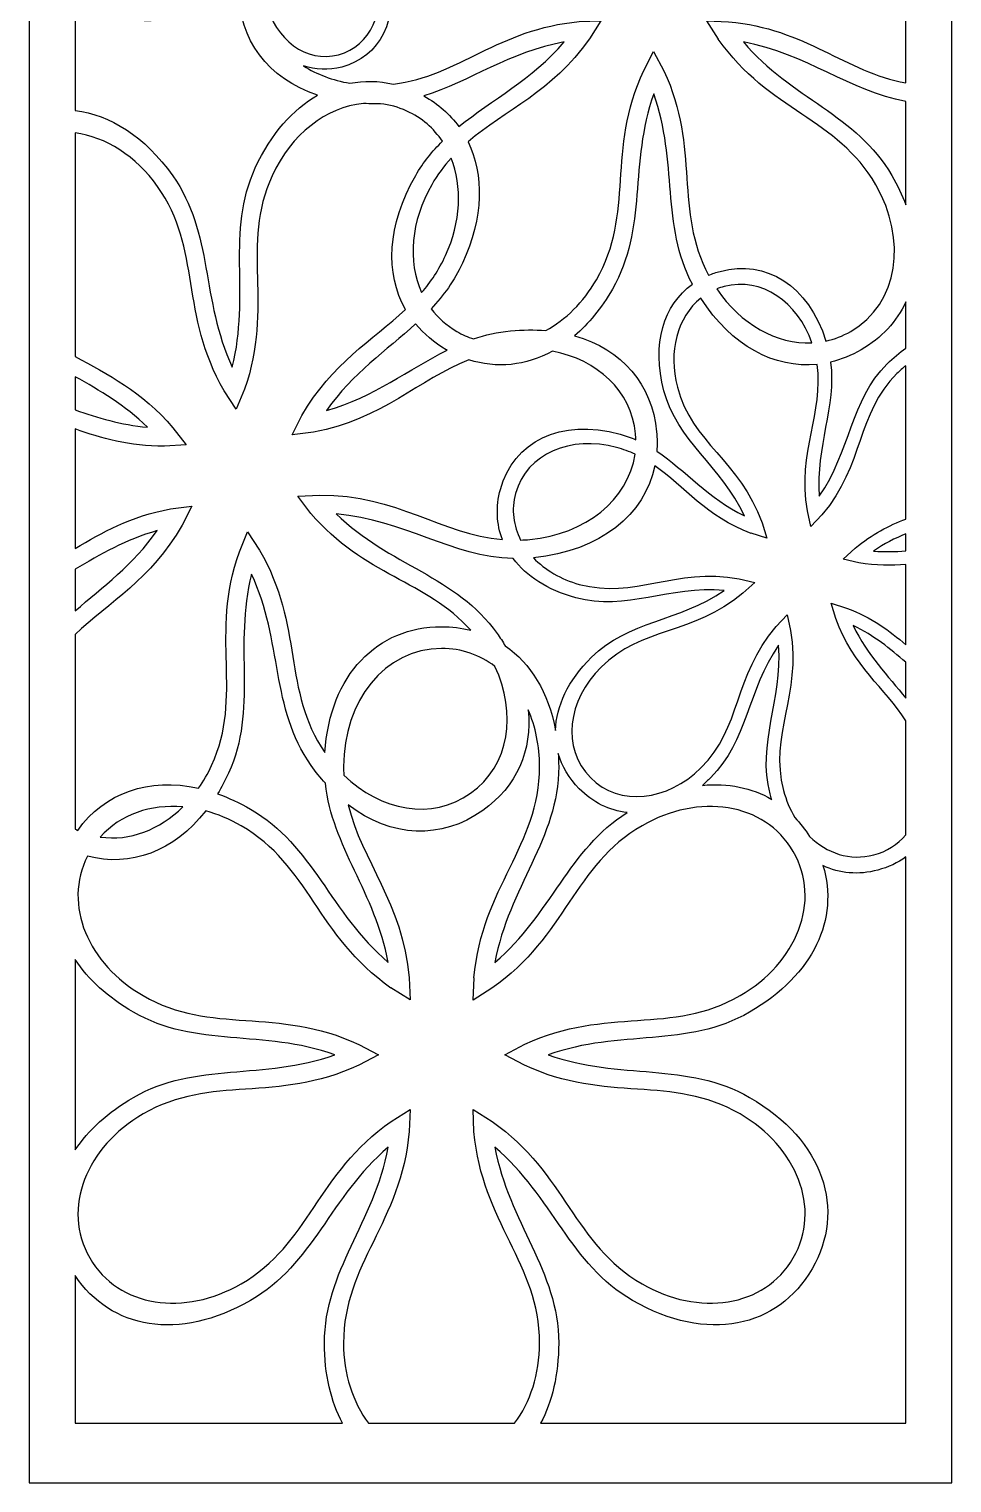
# Model space of a CAD drawing. Header units: centimetres. Extents: x -27 to -20.5, y -9 to 9.
# Drawn here: x -27 to -20.49, y -9 to 1.25 of the extents above; entities that cross this region are included whole.
import ezdxf

# ---------------------------------------------------------------- set-up
doc = ezdxf.new("R2010")
doc.units = ezdxf.units.CM
doc.header["$MEASUREMENT"] = 0
doc.layers.add('layer 1', color=7, linetype='Continuous')

msp = doc.modelspace()

# ---------------------------------------------------------------- linework, layer by layer
at = {"layer": 'layer 1', "color": 250}
for points, knots in [([(-26.99914, 9.00069), (-26.99914, 9.00069), (-20.48765, 9.00069), (-20.48765, 9.00069), (-20.48765, 9.00069), (-20.48765, 9.00069), (-20.48765, -9.00021), (-20.48765, -9.00021), (-20.48765, -9.00021), (-20.48765, -9.00021), (-26.99914, -9.00021), (-26.99914, -9.00021), (-26.99914, -9.00021), (-26.99914, -9.00021), (-26.99914, 9.00069), (-26.99914, 9.00069)], [0, 0, 0, 0, 0.2, 0.2, 0.2, 0.2, 0.4, 0.4, 0.4, 0.4, 0.6, 0.6, 0.6, 0.6, 1, 1, 1, 1]), ([(-20.81322, 2.17938), (-20.81322, 2.17938), (-20.81322, 0.87222), (-20.81322, 0.87222), (-20.81322, 0.87222), (-21.23827, 0.94835), (-21.51961, 1.25476), (-22.06306, 1.30363), (-22.06306, 1.30363), (-22.06306, 1.30363), (-22.21725, 1.3092), (-22.21725, 1.3092), (-22.21725, 1.3092), (-22.21725, 1.3092), (-22.13588, 1.18083), (-22.13588, 1.18083), (-22.13588, 1.18083), (-22.13588, 1.18083), (-22.13606, 1.18078), (-22.13606, 1.18078), (-22.13606, 1.18078), (-21.77669, 0.66915), (-21.29676, 0.62474), (-21.02515, 0.15425), (-21.02515, 0.15425), (-20.80218, -0.23213), (-20.8623, -0.68459), (-21.202, -0.8807), (-21.202, -0.8807), (-21.25841, -0.91328), (-21.31709, -0.9356), (-21.37674, -0.94848), (-21.37674, -0.94848), (-21.49876, -0.55398), (-21.80046, -0.37181), (-22.12314, -0.45681), (-22.12314, -0.45681), (-22.15147, -0.46427), (-22.17863, -0.47349), (-22.20458, -0.48429), (-22.20458, -0.48429), (-22.4491, -0.0264), (-22.26333, 0.40408), (-22.51965, 0.9573), (-22.51965, 0.9573), (-22.51965, 0.9573), (-22.51974, 0.95719), (-22.51974, 0.95719), (-22.51974, 0.95719), (-22.51974, 0.95719), (-22.59219, 1.0936), (-22.59219, 1.0936), (-22.59219, 1.0936), (-22.59219, 1.0936), (-22.66213, 0.95977), (-22.66213, 0.95977), (-22.66213, 0.95977), (-22.9262, 0.39242), (-22.7245, -0.04576), (-22.99621, -0.51654), (-22.99621, -0.51654), (-23.08811, -0.67573), (-23.21381, -0.79883), (-23.35361, -0.87487), (-23.35361, -0.87487), (-23.43199, -0.86801), (-23.51508, -0.86828), (-23.60247, -0.87645), (-23.60247, -0.87645), (-23.69532, -0.88513), (-23.7812, -0.9053), (-23.86279, -0.93328), (-23.86279, -0.93328), (-23.90293, -0.92034), (-23.94244, -0.90293), (-23.98089, -0.88074), (-23.98089, -0.88074), (-24.05458, -0.83819), (-24.11509, -0.78358), (-24.16243, -0.72022), (-24.16243, -0.72022), (-24.07542, -0.62787), (-23.99878, -0.52492), (-23.94098, -0.39906), (-23.94098, -0.39906), (-23.79212, -0.07471), (-23.7887, 0.22623), (-23.90182, 0.4569), (-23.90182, 0.4569), (-23.63811, 0.68191), (-23.30952, 0.80605), (-23.04601, 1.18211), (-23.04601, 1.18211), (-23.04601, 1.18211), (-23.04599, 1.1821), (-23.04599, 1.1821), (-23.04599, 1.1821), (-23.04599, 1.1821), (-22.96499, 1.30952), (-22.96499, 1.30952), (-22.96499, 1.30952), (-22.96499, 1.30952), (-23.11717, 1.30402), (-23.11717, 1.30402), (-23.11717, 1.30402), (-23.68741, 1.25359), (-23.9691, 0.91984), (-24.42891, 0.86326), (-24.42891, 0.86326), (-24.53216, 0.88734), (-24.63575, 0.88926), (-24.73622, 0.86964), (-24.73622, 0.86964), (-24.85744, 0.89037), (-24.96846, 0.93259), (-25.06256, 0.9923), (-25.06256, 0.9923), (-24.97887, 0.96276), (-24.88691, 0.95931), (-24.79272, 0.98412), (-24.79272, 0.98412), (-24.52263, 1.05525), (-24.38272, 1.31941), (-24.47324, 1.66304), (-24.47324, 1.66304), (-24.52839, 1.87243), (-24.6753, 2.00296), (-24.80273, 2.16819), (-24.80273, 2.16819), (-24.75768, 2.17917), (-24.71093, 2.18708), (-24.66287, 2.1917), (-24.66287, 2.1917), (-24.52677, 2.07722), (-24.40547, 1.95931), (-24.22426, 1.90993), (-24.22426, 1.90993), (-24.04309, 1.86055), (-23.88359, 1.87573), (-23.76259, 1.94077), (-23.76259, 1.94077), (-23.5781, 1.85292), (-23.37794, 1.77072), (-23.1176, 1.7476), (-23.1176, 1.7476), (-23.1176, 1.7476), (-23.11759, 1.74761), (-23.11759, 1.74761), (-23.11759, 1.74761), (-23.11759, 1.74761), (-22.96562, 1.74129), (-22.96562, 1.74129), (-22.96562, 1.74129), (-22.96562, 1.74129), (-23.04587, 1.86953), (-23.04587, 1.86953), (-23.04587, 1.86953), (-23.04587, 1.86953), (-23.04589, 1.86951), (-23.04589, 1.86951), (-23.04589, 1.86951), (-23.19315, 2.0795), (-23.36068, 2.21091), (-23.52583, 2.32524), (-23.52583, 2.32524), (-23.51254, 2.55487), (-23.67155, 2.75824), (-23.97087, 2.83979), (-23.97087, 2.83979), (-24.02761, 2.85525), (-24.0827, 2.86192), (-24.13699, 2.86291), (-24.13699, 2.86291), (-24.14405, 2.87416), (-24.15101, 2.88559), (-24.15781, 2.89737), (-24.15781, 2.89737), (-24.18768, 2.94912), (-24.21244, 3.00205), (-24.23215, 3.05539), (-24.23215, 3.05539), (-24.20985, 3.067), (-24.18797, 3.0796), (-24.16657, 3.09347), (-24.16657, 3.09347), (-23.79251, 3.16154), (-23.53105, 3.49137), (-23.51801, 3.99218), (-23.51801, 3.99218), (-23.3142, 3.93884), (-23.12303, 3.78781), (-22.99613, 3.56811), (-22.99613, 3.56811), (-22.72487, 3.09819), (-22.92548, 2.66078), (-22.66335, 2.09468), (-22.66335, 2.09468), (-22.66335, 2.09468), (-22.66303, 2.09483), (-22.66303, 2.09483), (-22.66303, 2.09483), (-22.66303, 2.09483), (-22.59055, 1.95837), (-22.59055, 1.95837), (-22.59055, 1.95837), (-22.59055, 1.95837), (-22.52027, 2.09308), (-22.52027, 2.09308), (-22.52027, 2.09308), (-22.25707, 2.65997), (-22.45824, 3.09768), (-22.18667, 3.56811), (-22.18667, 3.56811), (-21.96366, 3.95441), (-21.54179, 4.1285), (-21.20206, 3.93237), (-21.20206, 3.93237), (-20.86235, 3.73622), (-20.80209, 3.28378), (-21.02519, 2.89753), (-21.02519, 2.89753), (-21.29681, 2.42691), (-21.77683, 2.38245), (-22.13606, 1.87064), (-22.13606, 1.87064), (-22.13606, 1.87064), (-22.13595, 1.87057), (-22.13595, 1.87057), (-22.13595, 1.87057), (-22.13595, 1.87057), (-22.21741, 1.74235), (-22.21741, 1.74235), (-22.21741, 1.74235), (-22.21741, 1.74235), (-22.06508, 1.74768), (-22.06508, 1.74768), (-22.06508, 1.74768), (-21.5203, 1.79611), (-21.2388, 2.10316), (-20.81322, 2.17938)], [0, 0, 0, 0, 0.01639344, 0.01639344, 0.01639344, 0.01639344, 0.03278689, 0.03278689, 0.03278689, 0.03278689, 0.04918033, 0.04918033, 0.04918033, 0.04918033, 0.06557377, 0.06557377, 0.06557377, 0.06557377, 0.08196721, 0.08196721, 0.08196721, 0.08196721, 0.09836066, 0.09836066, 0.09836066, 0.09836066, 0.1147541, 0.1147541, 0.1147541, 0.1147541, 0.13114754, 0.13114754, 0.13114754, 0.13114754, 0.14754098, 0.14754098, 0.14754098, 0.14754098, 0.16393443, 0.16393443, 0.16393443, 0.16393443, 0.18032787, 0.18032787, 0.18032787, 0.18032787, 0.19672131, 0.19672131, 0.19672131, 0.19672131, 0.21311475, 0.21311475, 0.21311475, 0.21311475, 0.2295082, 0.2295082, 0.2295082, 0.2295082, 0.24590164, 0.24590164, 0.24590164, 0.24590164, 0.26229508, 0.26229508, 0.26229508, 0.26229508, 0.27868852, 0.27868852, 0.27868852, 0.27868852, 0.29508197, 0.29508197, 0.29508197, 0.29508197, 0.31147541, 0.31147541, 0.31147541, 0.31147541, 0.32786885, 0.32786885, 0.32786885, 0.32786885, 0.3442623, 0.3442623, 0.3442623, 0.3442623, 0.36065574, 0.36065574, 0.36065574, 0.36065574, 0.37704918, 0.37704918, 0.37704918, 0.37704918, 0.39344262, 0.39344262, 0.39344262, 0.39344262, 0.40983607, 0.40983607, 0.40983607, 0.40983607, 0.42622951, 0.42622951, 0.42622951, 0.42622951, 0.44262295, 0.44262295, 0.44262295, 0.44262295, 0.45901639, 0.45901639, 0.45901639, 0.45901639, 0.47540984, 0.47540984, 0.47540984, 0.47540984, 0.49180328, 0.49180328, 0.49180328, 0.49180328, 0.50819672, 0.50819672, 0.50819672, 0.50819672, 0.52459016, 0.52459016, 0.52459016, 0.52459016, 0.54098361, 0.54098361, 0.54098361, 0.54098361, 0.55737705, 0.55737705, 0.55737705, 0.55737705, 0.57377049, 0.57377049, 0.57377049, 0.57377049, 0.59016393, 0.59016393, 0.59016393, 0.59016393, 0.60655738, 0.60655738, 0.60655738, 0.60655738, 0.62295082, 0.62295082, 0.62295082, 0.62295082, 0.63934426, 0.63934426, 0.63934426, 0.63934426, 0.6557377, 0.6557377, 0.6557377, 0.6557377, 0.67213115, 0.67213115, 0.67213115, 0.67213115, 0.68852459, 0.68852459, 0.68852459, 0.68852459, 0.70491803, 0.70491803, 0.70491803, 0.70491803, 0.72131148, 0.72131148, 0.72131148, 0.72131148, 0.73770492, 0.73770492, 0.73770492, 0.73770492, 0.75409836, 0.75409836, 0.75409836, 0.75409836, 0.7704918, 0.7704918, 0.7704918, 0.7704918, 0.78688525, 0.78688525, 0.78688525, 0.78688525, 0.80327869, 0.80327869, 0.80327869, 0.80327869, 0.81967213, 0.81967213, 0.81967213, 0.81967213, 0.83606557, 0.83606557, 0.83606557, 0.83606557, 0.85245902, 0.85245902, 0.85245902, 0.85245902, 0.86885246, 0.86885246, 0.86885246, 0.86885246, 0.8852459, 0.8852459, 0.8852459, 0.8852459, 0.90163934, 0.90163934, 0.90163934, 0.90163934, 0.91803279, 0.91803279, 0.91803279, 0.91803279, 0.93442623, 0.93442623, 0.93442623, 0.93442623, 0.95081967, 0.95081967, 0.95081967, 0.95081967, 0.96721311, 0.96721311, 0.96721311, 0.96721311, 1, 1, 1, 1]), ([(-26.67357, 0.67646), (-26.67357, 0.67646), (-26.67357, 2.5958), (-26.67357, 2.5958), (-26.67357, 2.5958), (-26.62527, 2.57058), (-26.57115, 2.54945), (-26.51142, 2.53318), (-26.51142, 2.53318), (-26.22416, 2.45489), (-25.9793, 2.60142), (-25.66571, 2.57465), (-25.66571, 2.57465), (-25.92542, 2.39687), (-26.21069, 2.40374), (-26.42211, 2.19411), (-26.42211, 2.19411), (-26.67445, 1.9439), (-26.68789, 1.64528), (-26.49123, 1.44695), (-26.49123, 1.44695), (-26.29457, 1.24862), (-25.99585, 1.25953), (-25.74351, 1.50974), (-25.74351, 1.50974), (-25.53209, 1.71937), (-25.53656, 2.0047), (-25.35658, 2.2629), (-25.35658, 2.2629), (-25.34894, 2.1635), (-25.35863, 2.07115), (-25.37303, 1.9822), (-25.37303, 1.9822), (-25.46785, 1.8552), (-25.51895, 1.69944), (-25.51901, 1.52586), (-25.51901, 1.52586), (-25.51896, 1.17814), (-25.31406, 0.90195), (-24.96313, 0.78508), (-24.96313, 0.78508), (-25.13764, 0.68652), (-25.29183, 0.51434), (-25.40301, 0.27212), (-25.40301, 0.27212), (-25.61031, -0.17951), (-25.43601, -0.62269), (-25.56569, -1.13181), (-25.56569, -1.13181), (-25.78753, -0.65562), (-25.69824, -0.18773), (-25.98573, 0.21759), (-25.98573, 0.21759), (-26.18309, 0.49598), (-26.42839, 0.64846), (-26.67357, 0.67646)], [0, 0, 0, 0, 0.06666667, 0.06666667, 0.06666667, 0.06666667, 0.13333333, 0.13333333, 0.13333333, 0.13333333, 0.2, 0.2, 0.2, 0.2, 0.26666667, 0.26666667, 0.26666667, 0.26666667, 0.33333333, 0.33333333, 0.33333333, 0.33333333, 0.4, 0.4, 0.4, 0.4, 0.46666667, 0.46666667, 0.46666667, 0.46666667, 0.53333333, 0.53333333, 0.53333333, 0.53333333, 0.6, 0.6, 0.6, 0.6, 0.66666667, 0.66666667, 0.66666667, 0.66666667, 0.73333333, 0.73333333, 0.73333333, 0.73333333, 0.8, 0.8, 0.8, 0.8, 0.86666667, 0.86666667, 0.86666667, 0.86666667, 1, 1, 1, 1]), ([(-25.34612, 1.69617), (-25.28466, 1.90622), (-25.11063, 2.06731), (-24.88196, 2.1451), (-24.88196, 2.1451), (-24.75425, 1.97744), (-24.60678, 1.86139), (-24.54925, 1.64302), (-24.54925, 1.64302), (-24.48093, 1.38363), (-24.58738, 1.13064), (-24.81549, 1.07055), (-24.81549, 1.07055), (-25.04362, 1.01046), (-25.26088, 1.17818), (-25.32919, 1.43757), (-25.32919, 1.43757), (-25.35347, 1.52974), (-25.35482, 1.61393), (-25.34612, 1.69617)], [0, 0, 0, 0, 0.16666667, 0.16666667, 0.16666667, 0.16666667, 0.33333333, 0.33333333, 0.33333333, 0.33333333, 0.5, 0.5, 0.5, 0.5, 0.66666667, 0.66666667, 0.66666667, 0.66666667, 1, 1, 1, 1]), ([(-24.21434, 0.78021), (-23.88991, 0.88111), (-23.60887, 1.09035), (-23.2237, 1.16083), (-23.2237, 1.16083), (-23.45032, 0.89423), (-23.73115, 0.75504), (-23.96642, 0.56408), (-23.96642, 0.56408), (-24.02987, 0.65117), (-24.11323, 0.72439), (-24.21434, 0.78021)], [0, 0, 0, 0, 0.25, 0.25, 0.25, 0.25, 0.5, 0.5, 0.5, 0.5, 1, 1, 1, 1]), ([(-20.81322, 0.7419), (-20.81322, 0.7419), (-20.81322, 0.01147), (-20.81322, 0.01147), (-20.81322, 0.01147), (-20.8388, 0.07993), (-20.87162, 0.14946), (-20.91207, 0.21951), (-20.91207, 0.21951), (-21.15948, 0.64825), (-21.62037, 0.76198), (-21.95918, 1.16079), (-21.95918, 1.16079), (-21.51408, 1.07948), (-21.20792, 0.81261), (-20.81322, 0.7419)], [0, 0, 0, 0, 0.2, 0.2, 0.2, 0.2, 0.4, 0.4, 0.4, 0.4, 0.6, 0.6, 0.6, 0.6, 1, 1, 1, 1]), ([(-26.67357, -4.39053), (-26.67357, -4.39053), (-26.67357, -3.01861), (-26.67357, -3.01861), (-26.67357, -3.01861), (-26.4359, -2.78799), (-26.13738, -2.62958), (-25.9196, -2.24741), (-25.9196, -2.24741), (-25.9196, -2.24741), (-25.9195, -2.2475), (-25.9195, -2.2475), (-25.9195, -2.2475), (-25.9195, -2.2475), (-25.85057, -2.11263), (-25.85057, -2.11263), (-25.85057, -2.11263), (-25.85057, -2.11263), (-26.00212, -2.13221), (-26.00212, -2.13221), (-26.00212, -2.13221), (-26.28221, -2.1836), (-26.48497, -2.29788), (-26.67357, -2.41222), (-26.67357, -2.41222), (-26.67357, -2.41222), (-26.67357, -1.56816), (-26.67357, -1.56816), (-26.67357, -1.56816), (-26.49019, -1.63374), (-26.29135, -1.69007), (-26.04393, -1.68888), (-26.04393, -1.68888), (-26.04393, -1.68888), (-26.04393, -1.68888), (-26.04393, -1.68888), (-26.04393, -1.68888), (-26.04393, -1.68888), (-25.8915, -1.68106), (-25.8915, -1.68106), (-25.8915, -1.68106), (-25.8915, -1.68106), (-25.98375, -1.5604), (-25.98375, -1.5604), (-25.98375, -1.5604), (-25.98375, -1.5604), (-25.98375, -1.5604), (-25.98375, -1.5604), (-25.98375, -1.5604), (-26.20409, -1.30118), (-26.44701, -1.18245), (-26.67357, -1.05752), (-26.67357, -1.05752), (-26.67357, -1.05752), (-26.67357, 0.51977), (-26.67357, 0.51977), (-26.67357, 0.51977), (-26.45819, 0.49087), (-26.2447, 0.35605), (-26.09279, 0.14184), (-26.09279, 0.14184), (-25.77765, -0.30247), (-25.93729, -0.75845), (-25.62247, -1.29964), (-25.62247, -1.29964), (-25.62247, -1.29964), (-25.62216, -1.29941), (-25.62216, -1.29941), (-25.62216, -1.29941), (-25.62216, -1.29941), (-25.53698, -1.42908), (-25.53698, -1.42908), (-25.53698, -1.42908), (-25.53698, -1.42908), (-25.4792, -1.28781), (-25.4792, -1.28781), (-25.4792, -1.28781), (-25.26921, -0.69677), (-25.51112, -0.27802), (-25.28374, 0.21737), (-25.28374, 0.21737), (-25.14937, 0.51009), (-24.90192, 0.70267), (-24.6404, 0.72659), (-24.6404, 0.72659), (-24.6149, 0.72526), (-24.58896, 0.72456), (-24.56255, 0.72456), (-24.56255, 0.72456), (-24.54806, 0.72455), (-24.53373, 0.72488), (-24.51951, 0.72544), (-24.51951, 0.72544), (-24.45709, 0.71848), (-24.39473, 0.70147), (-24.33374, 0.67348), (-24.33374, 0.67348), (-24.22723, 0.62458), (-24.14335, 0.5507), (-24.083, 0.4603), (-24.083, 0.4603), (-24.15338, 0.3908), (-24.21716, 0.31258), (-24.27089, 0.21952), (-24.27089, 0.21952), (-24.47411, -0.13244), (-24.48606, -0.47172), (-24.34286, -0.72483), (-24.34286, -0.72483), (-24.57653, -0.94435), (-24.86339, -1.10436), (-25.07463, -1.47425), (-25.07463, -1.47425), (-25.07463, -1.47425), (-25.07446, -1.47436), (-25.07446, -1.47436), (-25.07446, -1.47436), (-25.07446, -1.47436), (-25.14392, -1.61016), (-25.14392, -1.61016), (-25.14392, -1.61016), (-25.14392, -1.61016), (-24.9921, -1.59051), (-24.9921, -1.59051), (-24.9921, -1.59051), (-24.50321, -1.5006), (-24.24992, -1.21898), (-23.89595, -1.08048), (-23.89595, -1.08048), (-23.6996, -1.14364), (-23.49443, -1.12283), (-23.3067, -1.01981), (-23.3067, -1.01981), (-22.99049, -1.08053), (-22.74888, -1.29633), (-22.72024, -1.60181), (-22.72024, -1.60181), (-22.71892, -1.61591), (-22.71814, -1.62988), (-22.71778, -1.64377), (-22.71778, -1.64377), (-22.75264, -1.62857), (-22.78926, -1.61546), (-22.82808, -1.60488), (-22.82808, -1.60488), (-23.25325, -1.48901), (-23.58227, -1.65974), (-23.67334, -1.99391), (-23.67334, -1.99391), (-23.70713, -2.1179), (-23.70123, -2.23912), (-23.65876, -2.34848), (-23.65876, -2.34848), (-24.09097, -2.31239), (-24.40071, -2.03215), (-24.94862, -2.03397), (-24.94862, -2.03397), (-24.94862, -2.03397), (-25.10326, -2.04298), (-25.10326, -2.04298), (-25.10326, -2.04298), (-25.10326, -2.04298), (-25.00991, -2.16357), (-25.00991, -2.16357), (-25.00991, -2.16357), (-25.00991, -2.16357), (-25.01007, -2.16371), (-25.01007, -2.16371), (-25.01007, -2.16371), (-24.63557, -2.60335), (-24.19595, -2.63818), (-23.88236, -2.98767), (-23.88236, -2.98767), (-23.9477, -2.97111), (-24.01673, -2.96253), (-24.08875, -2.96253), (-24.08875, -2.96253), (-24.5414, -2.96253), (-24.87644, -3.29924), (-24.91186, -3.85063), (-24.91186, -3.85063), (-25.21384, -3.41066), (-25.06089, -2.95848), (-25.37263, -2.42284), (-25.37263, -2.42284), (-25.37263, -2.42284), (-25.37263, -2.42298), (-25.37263, -2.42298), (-25.37263, -2.42298), (-25.37263, -2.42298), (-25.4578, -2.29336), (-25.4578, -2.29336), (-25.4578, -2.29336), (-25.4578, -2.29336), (-25.51517, -2.43365), (-25.51517, -2.43365), (-25.51517, -2.43365), (-25.7261, -3.02545), (-25.48353, -3.44452), (-25.71108, -3.94033), (-25.71108, -3.94033), (-25.73764, -3.99821), (-25.76864, -4.05217), (-25.80329, -4.10169), (-25.80329, -4.10169), (-26.15503, -4.02212), (-26.46604, -4.1343), (-26.65597, -4.3987), (-26.65597, -4.3987), (-26.65769, -4.39793), (-26.65942, -4.3972), (-26.66114, -4.39641), (-26.66114, -4.39641), (-26.66532, -4.39449), (-26.66946, -4.39252), (-26.67357, -4.39053)], [0, 0, 0, 0, 0.01818182, 0.01818182, 0.01818182, 0.01818182, 0.03636364, 0.03636364, 0.03636364, 0.03636364, 0.05454545, 0.05454545, 0.05454545, 0.05454545, 0.07272727, 0.07272727, 0.07272727, 0.07272727, 0.09090909, 0.09090909, 0.09090909, 0.09090909, 0.10909091, 0.10909091, 0.10909091, 0.10909091, 0.12727273, 0.12727273, 0.12727273, 0.12727273, 0.14545455, 0.14545455, 0.14545455, 0.14545455, 0.16363636, 0.16363636, 0.16363636, 0.16363636, 0.18181818, 0.18181818, 0.18181818, 0.18181818, 0.2, 0.2, 0.2, 0.2, 0.21818182, 0.21818182, 0.21818182, 0.21818182, 0.23636364, 0.23636364, 0.23636364, 0.23636364, 0.25454545, 0.25454545, 0.25454545, 0.25454545, 0.27272727, 0.27272727, 0.27272727, 0.27272727, 0.29090909, 0.29090909, 0.29090909, 0.29090909, 0.30909091, 0.30909091, 0.30909091, 0.30909091, 0.32727273, 0.32727273, 0.32727273, 0.32727273, 0.34545455, 0.34545455, 0.34545455, 0.34545455, 0.36363636, 0.36363636, 0.36363636, 0.36363636, 0.38181818, 0.38181818, 0.38181818, 0.38181818, 0.4, 0.4, 0.4, 0.4, 0.41818182, 0.41818182, 0.41818182, 0.41818182, 0.43636364, 0.43636364, 0.43636364, 0.43636364, 0.45454545, 0.45454545, 0.45454545, 0.45454545, 0.47272727, 0.47272727, 0.47272727, 0.47272727, 0.49090909, 0.49090909, 0.49090909, 0.49090909, 0.50909091, 0.50909091, 0.50909091, 0.50909091, 0.52727273, 0.52727273, 0.52727273, 0.52727273, 0.54545455, 0.54545455, 0.54545455, 0.54545455, 0.56363636, 0.56363636, 0.56363636, 0.56363636, 0.58181818, 0.58181818, 0.58181818, 0.58181818, 0.6, 0.6, 0.6, 0.6, 0.61818182, 0.61818182, 0.61818182, 0.61818182, 0.63636364, 0.63636364, 0.63636364, 0.63636364, 0.65454545, 0.65454545, 0.65454545, 0.65454545, 0.67272727, 0.67272727, 0.67272727, 0.67272727, 0.69090909, 0.69090909, 0.69090909, 0.69090909, 0.70909091, 0.70909091, 0.70909091, 0.70909091, 0.72727273, 0.72727273, 0.72727273, 0.72727273, 0.74545455, 0.74545455, 0.74545455, 0.74545455, 0.76363636, 0.76363636, 0.76363636, 0.76363636, 0.78181818, 0.78181818, 0.78181818, 0.78181818, 0.8, 0.8, 0.8, 0.8, 0.81818182, 0.81818182, 0.81818182, 0.81818182, 0.83636364, 0.83636364, 0.83636364, 0.83636364, 0.85454545, 0.85454545, 0.85454545, 0.85454545, 0.87272727, 0.87272727, 0.87272727, 0.87272727, 0.89090909, 0.89090909, 0.89090909, 0.89090909, 0.90909091, 0.90909091, 0.90909091, 0.90909091, 0.92727273, 0.92727273, 0.92727273, 0.92727273, 0.94545455, 0.94545455, 0.94545455, 0.94545455, 0.96363636, 0.96363636, 0.96363636, 0.96363636, 1, 1, 1, 1]), ([(-22.57011, -1.72524), (-22.56694, -1.68056), (-22.56743, -1.63471), (-22.57181, -1.58789), (-22.57181, -1.58789), (-22.60285, -1.25539), (-22.81532, -1.00582), (-23.15051, -0.91133), (-23.15051, -0.91133), (-23.0519, -0.82715), (-22.96118, -0.71721), (-22.883, -0.58179), (-22.883, -0.58179), (-22.63545, -0.15302), (-22.76743, 0.3028), (-22.59136, 0.79575), (-22.59136, 0.79575), (-22.4202, 0.31577), (-22.54061, -0.12904), (-22.31872, -0.54778), (-22.31872, -0.54778), (-22.52039, -0.69329), (-22.60698, -0.96596), (-22.51932, -1.29873), (-22.51932, -1.29873), (-22.42528, -1.65576), (-22.11611, -1.82787), (-21.95042, -2.18125), (-21.95042, -2.18125), (-22.20609, -2.05872), (-22.36549, -1.8613), (-22.57011, -1.72524)], [0, 0, 0, 0, 0.11111111, 0.11111111, 0.11111111, 0.11111111, 0.22222222, 0.22222222, 0.22222222, 0.22222222, 0.33333333, 0.33333333, 0.33333333, 0.33333333, 0.44444444, 0.44444444, 0.44444444, 0.44444444, 0.55555556, 0.55555556, 0.55555556, 0.55555556, 0.66666667, 0.66666667, 0.66666667, 0.66666667, 0.77777778, 0.77777778, 0.77777778, 0.77777778, 1, 1, 1, 1]), ([(-24.22924, -0.60674), (-24.32892, -0.38655), (-24.30547, -0.10176), (-24.15774, 0.15407), (-24.15774, 0.15407), (-24.11655, 0.22544), (-24.07052, 0.28696), (-24.02089, 0.34185), (-24.02089, 0.34185), (-23.94085, 0.14182), (-23.95177, -0.10791), (-24.06033, -0.34428), (-24.06033, -0.34428), (-24.10727, -0.44656), (-24.1648, -0.53149), (-24.22924, -0.60674)], [0, 0, 0, 0, 0.2, 0.2, 0.2, 0.2, 0.4, 0.4, 0.4, 0.4, 0.6, 0.6, 0.6, 0.6, 1, 1, 1, 1]), ([(-21.47552, -0.96124), (-21.72475, -0.97243), (-21.97857, -0.82857), (-22.14645, -0.58082), (-22.14645, -0.58082), (-22.12988, -0.5743), (-22.1127, -0.56866), (-22.09491, -0.56398), (-22.09491, -0.56398), (-21.82938, -0.49404), (-21.57571, -0.67301), (-21.47552, -0.96124)], [0, 0, 0, 0, 0.25, 0.25, 0.25, 0.25, 0.5, 0.5, 0.5, 0.5, 1, 1, 1, 1]), ([(-20.81322, -1.12238), (-20.81322, -1.12238), (-20.81322, -2.20356), (-20.81322, -2.20356), (-20.81322, -2.20356), (-20.93027, -2.24908), (-21.05017, -2.30831), (-21.17064, -2.408), (-21.17064, -2.408), (-21.17064, -2.408), (-21.25522, -2.48611), (-21.25522, -2.48611), (-21.25522, -2.48611), (-21.25522, -2.48611), (-21.1447, -2.51126), (-21.1447, -2.51126), (-21.1447, -2.51126), (-21.1447, -2.51126), (-21.14477, -2.51143), (-21.14477, -2.51143), (-21.14477, -2.51143), (-21.02336, -2.53318), (-20.91469, -2.53317), (-20.81322, -2.5234), (-20.81322, -2.5234), (-20.81322, -2.5234), (-20.81322, -3.08965), (-20.81322, -3.08965), (-20.81322, -3.08965), (-20.9265, -2.99273), (-21.05245, -2.89739), (-21.23053, -2.8312), (-21.23053, -2.8312), (-21.23053, -2.8312), (-21.23057, -2.83129), (-21.23057, -2.83129), (-21.23057, -2.83129), (-21.23057, -2.83129), (-21.34059, -2.79707), (-21.34059, -2.79707), (-21.34059, -2.79707), (-21.34059, -2.79707), (-21.30732, -2.90466), (-21.30732, -2.90466), (-21.30732, -2.90466), (-21.18581, -3.24217), (-20.95872, -3.39476), (-20.81322, -3.62525), (-20.81322, -3.62525), (-20.81322, -3.62525), (-20.81322, -4.43082), (-20.81322, -4.43082), (-20.81322, -4.43082), (-20.87105, -4.49782), (-20.94711, -4.54748), (-21.03922, -4.57174), (-21.03922, -4.57174), (-21.2073, -4.61601), (-21.37061, -4.56057), (-21.49326, -4.44081), (-21.49326, -4.44081), (-21.52402, -4.39222), (-21.55853, -4.34814), (-21.59642, -4.30879), (-21.59642, -4.30879), (-21.6306, -4.25128), (-21.65781, -4.18665), (-21.67625, -4.11662), (-21.67625, -4.11662), (-21.77953, -3.72454), (-21.54832, -3.4488), (-21.62726, -2.98852), (-21.62726, -2.98852), (-21.62726, -2.98852), (-21.62722, -2.98849), (-21.62722, -2.98849), (-21.62722, -2.98849), (-21.62722, -2.98849), (-21.65126, -2.87858), (-21.65126, -2.87858), (-21.65126, -2.87858), (-21.65126, -2.87858), (-21.72899, -2.96135), (-21.72899, -2.96135), (-21.72899, -2.96135), (-22.03012, -3.3178), (-21.97089, -3.67254), (-22.25867, -3.95791), (-22.25867, -3.95791), (-22.49487, -4.19211), (-22.83258, -4.23465), (-23.03855, -4.02694), (-23.03855, -4.02694), (-23.24452, -3.81919), (-23.19911, -3.48187), (-22.96291, -3.24766), (-22.96291, -3.24766), (-22.67519, -2.96236), (-22.32105, -3.02448), (-21.96213, -2.72659), (-21.96213, -2.72659), (-21.96213, -2.72659), (-21.96214, -2.72659), (-21.96214, -2.72659), (-21.96214, -2.72659), (-21.96214, -2.72659), (-21.87835, -2.65025), (-21.87835, -2.65025), (-21.87835, -2.65025), (-21.87835, -2.65025), (-21.98822, -2.62447), (-21.98822, -2.62447), (-21.98822, -2.62447), (-21.98822, -2.62447), (-21.98823, -2.62449), (-21.98823, -2.62449), (-21.98823, -2.62449), (-22.44784, -2.54164), (-22.7255, -2.77052), (-23.11668, -2.66394), (-23.11668, -2.66394), (-23.24757, -2.62827), (-23.35927, -2.56203), (-23.44047, -2.47695), (-23.44047, -2.47695), (-22.96297, -2.4284), (-22.65597, -2.17219), (-22.58427, -1.82771), (-22.58427, -1.82771), (-22.37377, -1.97468), (-22.22202, -2.18608), (-21.90386, -2.3044), (-21.90386, -2.3044), (-21.90386, -2.3044), (-21.90373, -2.30409), (-21.90373, -2.30409), (-21.90373, -2.30409), (-21.90373, -2.30409), (-21.79372, -2.33833), (-21.79372, -2.33833), (-21.79372, -2.33833), (-21.79372, -2.33833), (-21.82721, -2.23003), (-21.82721, -2.23003), (-21.82721, -2.23003), (-21.98547, -1.79172), (-22.32189, -1.66553), (-22.42507, -1.27389), (-22.42507, -1.27389), (-22.49097, -1.02367), (-22.42571, -0.77828), (-22.26032, -0.64653), (-22.26032, -0.64653), (-22.04083, -0.98565), (-21.73754, -1.14299), (-21.43901, -1.11255), (-21.43901, -1.11255), (-21.39019, -1.45694), (-21.5791, -1.72389), (-21.50704, -2.14619), (-21.50704, -2.14619), (-21.50704, -2.14619), (-21.5069, -2.14613), (-21.5069, -2.14613), (-21.5069, -2.14613), (-21.5069, -2.14613), (-21.48268, -2.25687), (-21.48268, -2.25687), (-21.48268, -2.25687), (-21.48268, -2.25687), (-21.40483, -2.17397), (-21.40483, -2.17397), (-21.40483, -2.17397), (-21.10408, -1.81765), (-21.16312, -1.46308), (-20.87545, -1.17783), (-20.87545, -1.17783), (-20.85539, -1.15793), (-20.8346, -1.13945), (-20.81322, -1.12238)], [0, 0, 0, 0, 0.02173913, 0.02173913, 0.02173913, 0.02173913, 0.04347826, 0.04347826, 0.04347826, 0.04347826, 0.06521739, 0.06521739, 0.06521739, 0.06521739, 0.08695652, 0.08695652, 0.08695652, 0.08695652, 0.10869565, 0.10869565, 0.10869565, 0.10869565, 0.13043478, 0.13043478, 0.13043478, 0.13043478, 0.15217391, 0.15217391, 0.15217391, 0.15217391, 0.17391304, 0.17391304, 0.17391304, 0.17391304, 0.19565217, 0.19565217, 0.19565217, 0.19565217, 0.2173913, 0.2173913, 0.2173913, 0.2173913, 0.23913043, 0.23913043, 0.23913043, 0.23913043, 0.26086957, 0.26086957, 0.26086957, 0.26086957, 0.2826087, 0.2826087, 0.2826087, 0.2826087, 0.30434783, 0.30434783, 0.30434783, 0.30434783, 0.32608696, 0.32608696, 0.32608696, 0.32608696, 0.34782609, 0.34782609, 0.34782609, 0.34782609, 0.36956522, 0.36956522, 0.36956522, 0.36956522, 0.39130435, 0.39130435, 0.39130435, 0.39130435, 0.41304348, 0.41304348, 0.41304348, 0.41304348, 0.43478261, 0.43478261, 0.43478261, 0.43478261, 0.45652174, 0.45652174, 0.45652174, 0.45652174, 0.47826087, 0.47826087, 0.47826087, 0.47826087, 0.5, 0.5, 0.5, 0.5, 0.52173913, 0.52173913, 0.52173913, 0.52173913, 0.54347826, 0.54347826, 0.54347826, 0.54347826, 0.56521739, 0.56521739, 0.56521739, 0.56521739, 0.58695652, 0.58695652, 0.58695652, 0.58695652, 0.60869565, 0.60869565, 0.60869565, 0.60869565, 0.63043478, 0.63043478, 0.63043478, 0.63043478, 0.65217391, 0.65217391, 0.65217391, 0.65217391, 0.67391304, 0.67391304, 0.67391304, 0.67391304, 0.69565217, 0.69565217, 0.69565217, 0.69565217, 0.7173913, 0.7173913, 0.7173913, 0.7173913, 0.73913043, 0.73913043, 0.73913043, 0.73913043, 0.76086957, 0.76086957, 0.76086957, 0.76086957, 0.7826087, 0.7826087, 0.7826087, 0.7826087, 0.80434783, 0.80434783, 0.80434783, 0.80434783, 0.82608696, 0.82608696, 0.82608696, 0.82608696, 0.84782609, 0.84782609, 0.84782609, 0.84782609, 0.86956522, 0.86956522, 0.86956522, 0.86956522, 0.89130435, 0.89130435, 0.89130435, 0.89130435, 0.91304348, 0.91304348, 0.91304348, 0.91304348, 0.93478261, 0.93478261, 0.93478261, 0.93478261, 0.95652174, 0.95652174, 0.95652174, 0.95652174, 1, 1, 1, 1]), ([(-20.81322, -0.67236), (-20.81322, -0.67236), (-20.81322, -0.99811), (-20.81322, -0.99811), (-20.81322, -0.99811), (-20.8576, -1.02949), (-20.90137, -1.06626), (-20.94409, -1.10861), (-20.94409, -1.10861), (-21.20626, -1.36857), (-21.20076, -1.72239), (-21.42394, -2.04256), (-21.42394, -2.04256), (-21.45094, -1.69102), (-21.30319, -1.4105), (-21.34371, -1.09635), (-21.34371, -1.09635), (-21.27041, -1.07891), (-21.19798, -1.04999), (-21.12775, -1.00944), (-21.12775, -1.00944), (-20.98345, -0.92611), (-20.87689, -0.81027), (-20.81322, -0.67236)], [0, 0, 0, 0, 0.14285714, 0.14285714, 0.14285714, 0.14285714, 0.28571429, 0.28571429, 0.28571429, 0.28571429, 0.42857143, 0.42857143, 0.42857143, 0.42857143, 0.57142857, 0.57142857, 0.57142857, 0.57142857, 0.71428571, 0.71428571, 0.71428571, 0.71428571, 1, 1, 1, 1]), ([(-24.27221, -0.82759), (-24.21405, -0.89832), (-24.14139, -0.9597), (-24.05522, -1.00945), (-24.05522, -1.00945), (-24.05338, -1.01052), (-24.05152, -1.01151), (-24.04968, -1.01256), (-24.04968, -1.01256), (-24.3203, -1.14715), (-24.56394, -1.34311), (-24.89967, -1.43751), (-24.89967, -1.43751), (-24.7161, -1.17554), (-24.47755, -1.01502), (-24.27221, -0.82759)], [0, 0, 0, 0, 0.2, 0.2, 0.2, 0.2, 0.4, 0.4, 0.4, 0.4, 0.6, 0.6, 0.6, 0.6, 1, 1, 1, 1]), ([(-26.67357, -1.43398), (-26.67357, -1.43398), (-26.67357, -1.19969), (-26.67357, -1.19969), (-26.67357, -1.19969), (-26.50064, -1.29713), (-26.32346, -1.39959), (-26.16348, -1.55569), (-26.16348, -1.55569), (-26.34964, -1.53935), (-26.51521, -1.48943), (-26.67357, -1.43398)], [0, 0, 0, 0, 0.25, 0.25, 0.25, 0.25, 0.5, 0.5, 0.5, 0.5, 1, 1, 1, 1]), ([(-22.72374, -1.74651), (-22.77043, -2.06857), (-23.07559, -2.3111), (-23.4649, -2.34746), (-23.4649, -2.34746), (-23.48717, -2.34954), (-23.50904, -2.35086), (-23.53057, -2.35159), (-23.53057, -2.35159), (-23.58205, -2.25177), (-23.5978, -2.13834), (-23.56639, -2.02306), (-23.56639, -2.02306), (-23.48948, -1.7408), (-23.17464, -1.61147), (-22.85372, -1.69893), (-22.85372, -1.69893), (-22.80687, -1.71169), (-22.76389, -1.72781), (-22.72374, -1.74651)], [0, 0, 0, 0, 0.16666667, 0.16666667, 0.16666667, 0.16666667, 0.33333333, 0.33333333, 0.33333333, 0.33333333, 0.5, 0.5, 0.5, 0.5, 0.66666667, 0.66666667, 0.66666667, 0.66666667, 1, 1, 1, 1]), ([(-23.63917, -3.09789), (-23.65695, -3.06861), (-23.67619, -3.03932), (-23.69693, -3.01007), (-23.69693, -3.01007), (-23.98436, -2.60461), (-24.45543, -2.53401), (-24.83149, -2.16714), (-24.83149, -2.16714), (-24.35543, -2.20902), (-24.01403, -2.47028), (-23.58385, -2.4824), (-23.58385, -2.4824), (-23.49102, -2.60563), (-23.34178, -2.70362), (-23.14229, -2.75798), (-23.14229, -2.75798), (-22.78607, -2.85505), (-22.48243, -2.67334), (-22.09356, -2.70654), (-22.09356, -2.70654), (-22.4156, -2.92701), (-22.76935, -2.91848), (-23.03153, -3.17845), (-23.03153, -3.17845), (-23.19693, -3.34245), (-23.27953, -3.52321), (-23.28467, -3.69352), (-23.28467, -3.69352), (-23.33362, -3.42618), (-23.46063, -3.22169), (-23.63917, -3.09789)], [0, 0, 0, 0, 0.11111111, 0.11111111, 0.11111111, 0.11111111, 0.22222222, 0.22222222, 0.22222222, 0.22222222, 0.33333333, 0.33333333, 0.33333333, 0.33333333, 0.44444444, 0.44444444, 0.44444444, 0.44444444, 0.55555556, 0.55555556, 0.55555556, 0.55555556, 0.66666667, 0.66666667, 0.66666667, 0.66666667, 0.77777778, 0.77777778, 0.77777778, 0.77777778, 1, 1, 1, 1]), ([(-26.67357, -2.85144), (-26.67357, -2.85144), (-26.67357, -2.55791), (-26.67357, -2.55791), (-26.67357, -2.55791), (-26.49807, -2.45402), (-26.31668, -2.34757), (-26.09517, -2.28533), (-26.09517, -2.28533), (-26.26431, -2.52666), (-26.48008, -2.68192), (-26.67357, -2.85144)], [0, 0, 0, 0, 0.25, 0.25, 0.25, 0.25, 0.5, 0.5, 0.5, 0.5, 1, 1, 1, 1]), ([(-20.81322, -2.30666), (-20.81322, -2.30666), (-20.81322, -2.42693), (-20.81322, -2.42693), (-20.81322, -2.42693), (-20.88627, -2.43378), (-20.96167, -2.43593), (-21.04059, -2.42918), (-21.04059, -2.42918), (-20.966, -2.3781), (-20.8897, -2.33934), (-20.81322, -2.30666)], [0, 0, 0, 0, 0.25, 0.25, 0.25, 0.25, 0.5, 0.5, 0.5, 0.5, 1, 1, 1, 1]), ([(-25.669, -4.14085), (-25.64149, -4.09545), (-25.61568, -4.04688), (-25.59188, -3.99503), (-25.59188, -3.99503), (-25.38448, -3.54349), (-25.5589, -3.10016), (-25.42923, -2.5911), (-25.42923, -2.5911), (-25.2075, -3.0673), (-25.29662, -3.5352), (-25.00915, -3.94054), (-25.00915, -3.94054), (-24.97688, -3.98607), (-24.94331, -4.02821), (-24.90869, -4.06701), (-24.90869, -4.06701), (-24.86082, -4.51425), (-24.55467, -4.84034), (-24.46517, -5.32938), (-24.46517, -5.32938), (-24.87641, -4.97983), (-24.99361, -4.50474), (-25.43588, -4.24952), (-25.43588, -4.24952), (-25.51446, -4.20415), (-25.59242, -4.16811), (-25.669, -4.14085)], [0, 0, 0, 0, 0.125, 0.125, 0.125, 0.125, 0.25, 0.25, 0.25, 0.25, 0.375, 0.375, 0.375, 0.375, 0.5, 0.5, 0.5, 0.5, 0.625, 0.625, 0.625, 0.625, 0.75, 0.75, 0.75, 0.75, 1, 1, 1, 1]), ([(-20.81322, -3.21258), (-20.81322, -3.21258), (-20.81322, -3.46722), (-20.81322, -3.46722), (-20.81322, -3.46722), (-20.93744, -3.30918), (-21.08569, -3.16354), (-21.18373, -2.95446), (-21.18373, -2.95446), (-21.03757, -3.02452), (-20.92289, -3.11902), (-20.81322, -3.21258)], [0, 0, 0, 0, 0.25, 0.25, 0.25, 0.25, 0.5, 0.5, 0.5, 0.5, 1, 1, 1, 1]), ([(-23.71224, -3.24233), (-23.55579, -3.57367), (-23.60738, -3.94058), (-23.88401, -4.13672), (-23.88401, -4.13672), (-24.15848, -4.33134), (-24.51818, -4.26139), (-24.77861, -4.00903), (-24.77861, -4.00903), (-24.77966, -3.98927), (-24.78026, -3.96922), (-24.78026, -3.94877), (-24.78026, -3.94877), (-24.78026, -3.48879), (-24.49327, -3.1158), (-24.08875, -3.1158), (-24.08875, -3.1158), (-23.94617, -3.1158), (-23.8182, -3.16218), (-23.71224, -3.24233)], [0, 0, 0, 0, 0.16666667, 0.16666667, 0.16666667, 0.16666667, 0.33333333, 0.33333333, 0.33333333, 0.33333333, 0.5, 0.5, 0.5, 0.5, 0.66666667, 0.66666667, 0.66666667, 0.66666667, 1, 1, 1, 1]), ([(-22.24863, -4.0812), (-22.22891, -4.0643), (-22.20936, -4.04627), (-22.19004, -4.02711), (-22.19004, -4.02711), (-21.92786, -3.76716), (-21.9334, -3.41333), (-21.71021, -3.09314), (-21.71021, -3.09314), (-21.68029, -3.48229), (-21.86457, -3.7844), (-21.77053, -4.14142), (-21.77053, -4.14142), (-21.76707, -4.15456), (-21.76343, -4.16748), (-21.75959, -4.18018), (-21.75959, -4.18018), (-21.90021, -4.0982), (-22.06727, -4.06324), (-22.24863, -4.0812)], [0, 0, 0, 0, 0.16666667, 0.16666667, 0.16666667, 0.16666667, 0.33333333, 0.33333333, 0.33333333, 0.33333333, 0.5, 0.5, 0.5, 0.5, 0.66666667, 0.66666667, 0.66666667, 0.66666667, 1, 1, 1, 1]), ([(-23.57326, -8.57981), (-23.57326, -8.57981), (-24.60418, -8.57981), (-24.60418, -8.57981), (-24.60418, -8.57981), (-24.71549, -8.43123), (-24.78024, -8.23243), (-24.78023, -8.01397), (-24.78023, -8.01397), (-24.78026, -7.45333), (-24.37395, -7.16608), (-24.31745, -6.52267), (-24.31745, -6.52267), (-24.31745, -6.52267), (-24.31741, -6.52267), (-24.31741, -6.52267), (-24.31741, -6.52267), (-24.31741, -6.52267), (-24.31078, -6.36711), (-24.31078, -6.36711), (-24.31078, -6.36711), (-24.31078, -6.36711), (-24.44386, -6.45049), (-24.44386, -6.45049), (-24.44386, -6.45049), (-24.97217, -6.82116), (-25.01781, -7.31645), (-25.50314, -7.59666), (-25.50314, -7.59666), (-25.90158, -7.82654), (-26.36803, -7.76455), (-26.57037, -7.41411), (-26.57037, -7.41411), (-26.77256, -7.06379), (-26.59315, -6.62873), (-26.19475, -6.39864), (-26.19475, -6.39864), (-25.70944, -6.1185), (-25.25781, -6.32637), (-24.67295, -6.05457), (-24.67295, -6.05457), (-24.67295, -6.05457), (-24.67295, -6.05455), (-24.67295, -6.05455), (-24.67295, -6.05455), (-24.67295, -6.05455), (-24.53397, -5.98185), (-24.53397, -5.98185), (-24.53397, -5.98185), (-24.53397, -5.98185), (-24.67177, -5.9087), (-24.67177, -5.9087), (-24.67177, -5.9087), (-24.67177, -5.9087), (-24.67177, -5.90873), (-24.67177, -5.90873), (-24.67177, -5.90873), (-25.25733, -5.63617), (-25.7092, -5.84434), (-26.19475, -5.5641), (-26.19475, -5.5641), (-26.58111, -5.34096), (-26.76149, -4.92507), (-26.58765, -4.58064), (-26.58765, -4.58064), (-26.28502, -4.66039), (-25.97734, -4.54948), (-25.75235, -4.2619), (-25.75235, -4.2619), (-25.66833, -4.28455), (-25.58432, -4.31927), (-25.50314, -4.36611), (-25.50314, -4.36611), (-25.0186, -4.64593), (-24.97223, -5.13999), (-24.44624, -5.5104), (-24.44624, -5.5104), (-24.44624, -5.5104), (-24.44603, -5.5101), (-24.44603, -5.5101), (-24.44603, -5.5101), (-24.44603, -5.5101), (-24.31094, -5.59458), (-24.31094, -5.59458), (-24.31094, -5.59458), (-24.31094, -5.59458), (-24.31764, -5.43805), (-24.31764, -5.43805), (-24.31764, -5.43805), (-24.365, -4.90695), (-24.65059, -4.61868), (-24.74785, -4.21778), (-24.74785, -4.21778), (-24.44365, -4.45252), (-24.08909, -4.46502), (-23.79769, -4.25844), (-23.79769, -4.25844), (-23.56054, -4.09028), (-23.44656, -3.83451), (-23.47758, -3.54844), (-23.47758, -3.54844), (-23.42578, -3.66725), (-23.3972, -3.80366), (-23.39723, -3.94877), (-23.39723, -3.94877), (-23.39714, -4.5091), (-23.80291, -4.7963), (-23.85982, -5.4386), (-23.85982, -5.4386), (-23.85982, -5.4386), (-23.85969, -5.4386), (-23.85969, -5.4386), (-23.85969, -5.4386), (-23.85969, -5.4386), (-23.86632, -5.59511), (-23.86632, -5.59511), (-23.86632, -5.59511), (-23.86632, -5.59511), (-23.73303, -5.51181), (-23.73303, -5.51181), (-23.73303, -5.51181), (-23.2054, -5.14125), (-23.15933, -4.64627), (-22.67422, -4.36608), (-22.67422, -4.36608), (-22.27603, -4.1362), (-21.80934, -4.19819), (-21.60709, -4.54863), (-21.60709, -4.54863), (-21.40479, -4.89895), (-21.58439, -5.334), (-21.98273, -5.5641), (-21.98273, -5.5641), (-22.46734, -5.84367), (-22.91861, -5.63688), (-23.50228, -5.90733), (-23.50228, -5.90733), (-23.50228, -5.90733), (-23.64285, -5.98185), (-23.64285, -5.98185), (-23.64285, -5.98185), (-23.64285, -5.98185), (-23.50399, -6.05455), (-23.50399, -6.05455), (-23.50399, -6.05455), (-23.50399, -6.05455), (-23.50413, -6.05468), (-23.50413, -6.05468), (-23.50413, -6.05468), (-22.91939, -6.32631), (-22.46788, -6.1185), (-21.98273, -6.39864), (-21.98273, -6.39864), (-21.58439, -6.62873), (-21.40479, -7.06379), (-21.60705, -7.41409), (-21.60705, -7.41409), (-21.80934, -7.76461), (-22.27603, -7.82654), (-22.67422, -7.59663), (-22.67422, -7.59663), (-23.15895, -7.31681), (-23.20525, -6.82243), (-23.73147, -6.45204), (-23.73147, -6.45204), (-23.73147, -6.45204), (-23.7315, -6.45219), (-23.7315, -6.45219), (-23.7315, -6.45219), (-23.7315, -6.45219), (-23.86652, -6.36772), (-23.86652, -6.36772), (-23.86652, -6.36772), (-23.86652, -6.36772), (-23.85998, -6.5233), (-23.85998, -6.5233), (-23.85998, -6.5233), (-23.80329, -7.16613), (-23.39723, -7.45345), (-23.39714, -8.01397), (-23.39714, -8.01397), (-23.39714, -8.23243), (-23.46193, -8.43123), (-23.57326, -8.57981)], [0, 0, 0, 0, 0.0212766, 0.0212766, 0.0212766, 0.0212766, 0.04255319, 0.04255319, 0.04255319, 0.04255319, 0.06382979, 0.06382979, 0.06382979, 0.06382979, 0.08510638, 0.08510638, 0.08510638, 0.08510638, 0.10638298, 0.10638298, 0.10638298, 0.10638298, 0.12765957, 0.12765957, 0.12765957, 0.12765957, 0.14893617, 0.14893617, 0.14893617, 0.14893617, 0.17021277, 0.17021277, 0.17021277, 0.17021277, 0.19148936, 0.19148936, 0.19148936, 0.19148936, 0.21276596, 0.21276596, 0.21276596, 0.21276596, 0.23404255, 0.23404255, 0.23404255, 0.23404255, 0.25531915, 0.25531915, 0.25531915, 0.25531915, 0.27659574, 0.27659574, 0.27659574, 0.27659574, 0.29787234, 0.29787234, 0.29787234, 0.29787234, 0.31914894, 0.31914894, 0.31914894, 0.31914894, 0.34042553, 0.34042553, 0.34042553, 0.34042553, 0.36170213, 0.36170213, 0.36170213, 0.36170213, 0.38297872, 0.38297872, 0.38297872, 0.38297872, 0.40425532, 0.40425532, 0.40425532, 0.40425532, 0.42553191, 0.42553191, 0.42553191, 0.42553191, 0.44680851, 0.44680851, 0.44680851, 0.44680851, 0.46808511, 0.46808511, 0.46808511, 0.46808511, 0.4893617, 0.4893617, 0.4893617, 0.4893617, 0.5106383, 0.5106383, 0.5106383, 0.5106383, 0.53191489, 0.53191489, 0.53191489, 0.53191489, 0.55319149, 0.55319149, 0.55319149, 0.55319149, 0.57446809, 0.57446809, 0.57446809, 0.57446809, 0.59574468, 0.59574468, 0.59574468, 0.59574468, 0.61702128, 0.61702128, 0.61702128, 0.61702128, 0.63829787, 0.63829787, 0.63829787, 0.63829787, 0.65957447, 0.65957447, 0.65957447, 0.65957447, 0.68085106, 0.68085106, 0.68085106, 0.68085106, 0.70212766, 0.70212766, 0.70212766, 0.70212766, 0.72340426, 0.72340426, 0.72340426, 0.72340426, 0.74468085, 0.74468085, 0.74468085, 0.74468085, 0.76595745, 0.76595745, 0.76595745, 0.76595745, 0.78723404, 0.78723404, 0.78723404, 0.78723404, 0.80851064, 0.80851064, 0.80851064, 0.80851064, 0.82978723, 0.82978723, 0.82978723, 0.82978723, 0.85106383, 0.85106383, 0.85106383, 0.85106383, 0.87234043, 0.87234043, 0.87234043, 0.87234043, 0.89361702, 0.89361702, 0.89361702, 0.89361702, 0.91489362, 0.91489362, 0.91489362, 0.91489362, 0.93617021, 0.93617021, 0.93617021, 0.93617021, 0.95744681, 0.95744681, 0.95744681, 0.95744681, 1, 1, 1, 1]), ([(-23.26525, -3.85562), (-23.23991, -3.94659), (-23.19026, -4.03136), (-23.11726, -4.10498), (-23.11726, -4.10498), (-23.02084, -4.20222), (-22.90462, -4.25885), (-22.78001, -4.27266), (-22.78001, -4.27266), (-23.19093, -4.5326), (-23.31316, -4.99013), (-23.71221, -5.32938), (-23.71221, -5.32938), (-23.61528, -4.79832), (-23.26239, -4.45941), (-23.26239, -3.94886), (-23.26239, -3.94886), (-23.26239, -3.91713), (-23.26339, -3.88607), (-23.26525, -3.85562)], [0, 0, 0, 0, 0.16666667, 0.16666667, 0.16666667, 0.16666667, 0.33333333, 0.33333333, 0.33333333, 0.33333333, 0.5, 0.5, 0.5, 0.5, 0.66666667, 0.66666667, 0.66666667, 0.66666667, 1, 1, 1, 1]), ([(-25.91419, -4.23322), (-26.07806, -4.39434), (-26.28837, -4.47634), (-26.49632, -4.44559), (-26.49632, -4.44559), (-26.35404, -4.28488), (-26.14084, -4.21392), (-25.91419, -4.23322)], [0, 0, 0, 0, 0.33333333, 0.33333333, 0.33333333, 0.33333333, 1, 1, 1, 1]), ([(-20.81322, -4.58628), (-20.81322, -4.58628), (-20.81322, -8.57981), (-20.81322, -8.57981), (-20.81322, -8.57981), (-20.81322, -8.57981), (-23.39005, -8.57981), (-23.39005, -8.57981), (-23.39005, -8.57981), (-23.30844, -8.42657), (-23.26239, -8.23564), (-23.26239, -8.01388), (-23.26239, -8.01388), (-23.26239, -7.50333), (-23.61528, -7.1643), (-23.71221, -6.63329), (-23.71221, -6.63329), (-23.30103, -6.98291), (-23.18373, -7.458), (-22.74176, -7.71322), (-22.74176, -7.71322), (-22.2139, -8.01789), (-21.71377, -7.90552), (-21.47437, -7.49078), (-21.47437, -7.49078), (-21.23487, -7.07592), (-21.38759, -6.58673), (-21.9154, -6.28205), (-21.9154, -6.28205), (-22.35741, -6.02673), (-22.82765, -6.16281), (-23.33586, -5.98134), (-23.33586, -5.98134), (-22.82765, -5.79989), (-22.35741, -5.93601), (-21.9154, -5.68068), (-21.9154, -5.68068), (-21.46045, -5.41807), (-21.28422, -5.01836), (-21.39761, -4.64732), (-21.39761, -4.64732), (-21.28053, -4.70298), (-21.14763, -4.71492), (-21.01098, -4.67893), (-21.01098, -4.67893), (-20.93664, -4.65935), (-20.87029, -4.62792), (-20.81322, -4.58628)], [0, 0, 0, 0, 0.07692308, 0.07692308, 0.07692308, 0.07692308, 0.15384615, 0.15384615, 0.15384615, 0.15384615, 0.23076923, 0.23076923, 0.23076923, 0.23076923, 0.30769231, 0.30769231, 0.30769231, 0.30769231, 0.38461538, 0.38461538, 0.38461538, 0.38461538, 0.46153846, 0.46153846, 0.46153846, 0.46153846, 0.53846154, 0.53846154, 0.53846154, 0.53846154, 0.61538462, 0.61538462, 0.61538462, 0.61538462, 0.69230769, 0.69230769, 0.69230769, 0.69230769, 0.76923077, 0.76923077, 0.76923077, 0.76923077, 0.84615385, 0.84615385, 0.84615385, 0.84615385, 1, 1, 1, 1]), ([(-26.67357, -6.65253), (-26.67357, -6.65253), (-26.67357, -5.3102), (-26.67357, -5.3102), (-26.67357, -5.3102), (-26.58152, -5.44856), (-26.44421, -5.57561), (-26.26226, -5.68068), (-26.26226, -5.68068), (-25.82001, -5.93601), (-25.34994, -5.79989), (-24.84165, -5.98134), (-24.84165, -5.98134), (-25.34994, -6.16285), (-25.82001, -6.02673), (-26.26226, -6.28205), (-26.26226, -6.28205), (-26.44421, -6.38713), (-26.58152, -6.51416), (-26.67357, -6.65253)], [0, 0, 0, 0, 0.16666667, 0.16666667, 0.16666667, 0.16666667, 0.33333333, 0.33333333, 0.33333333, 0.33333333, 0.5, 0.5, 0.5, 0.5, 0.66666667, 0.66666667, 0.66666667, 0.66666667, 1, 1, 1, 1]), ([(-24.78741, -8.57981), (-24.78741, -8.57981), (-26.67357, -8.57981), (-26.67357, -8.57981), (-26.67357, -8.57981), (-26.67357, -8.57981), (-26.67357, -7.53847), (-26.67357, -7.53847), (-26.67357, -7.53847), (-26.42406, -7.9137), (-25.94272, -8.00585), (-25.43588, -7.71322), (-25.43588, -7.71322), (-24.99361, -7.45806), (-24.87641, -6.98291), (-24.46517, -6.63329), (-24.46517, -6.63329), (-24.56231, -7.16441), (-24.91502, -7.50333), (-24.91502, -8.01388), (-24.91502, -8.01388), (-24.91503, -8.23564), (-24.869, -8.42657), (-24.78741, -8.57981)], [0, 0, 0, 0, 0.14285714, 0.14285714, 0.14285714, 0.14285714, 0.28571429, 0.28571429, 0.28571429, 0.28571429, 0.42857143, 0.42857143, 0.42857143, 0.42857143, 0.57142857, 0.57142857, 0.57142857, 0.57142857, 0.71428571, 0.71428571, 0.71428571, 0.71428571, 1, 1, 1, 1])]:
    msp.add_open_spline(points, degree=3, knots=knots, dxfattribs=at)

doc.saveas('drawing.dxf')
